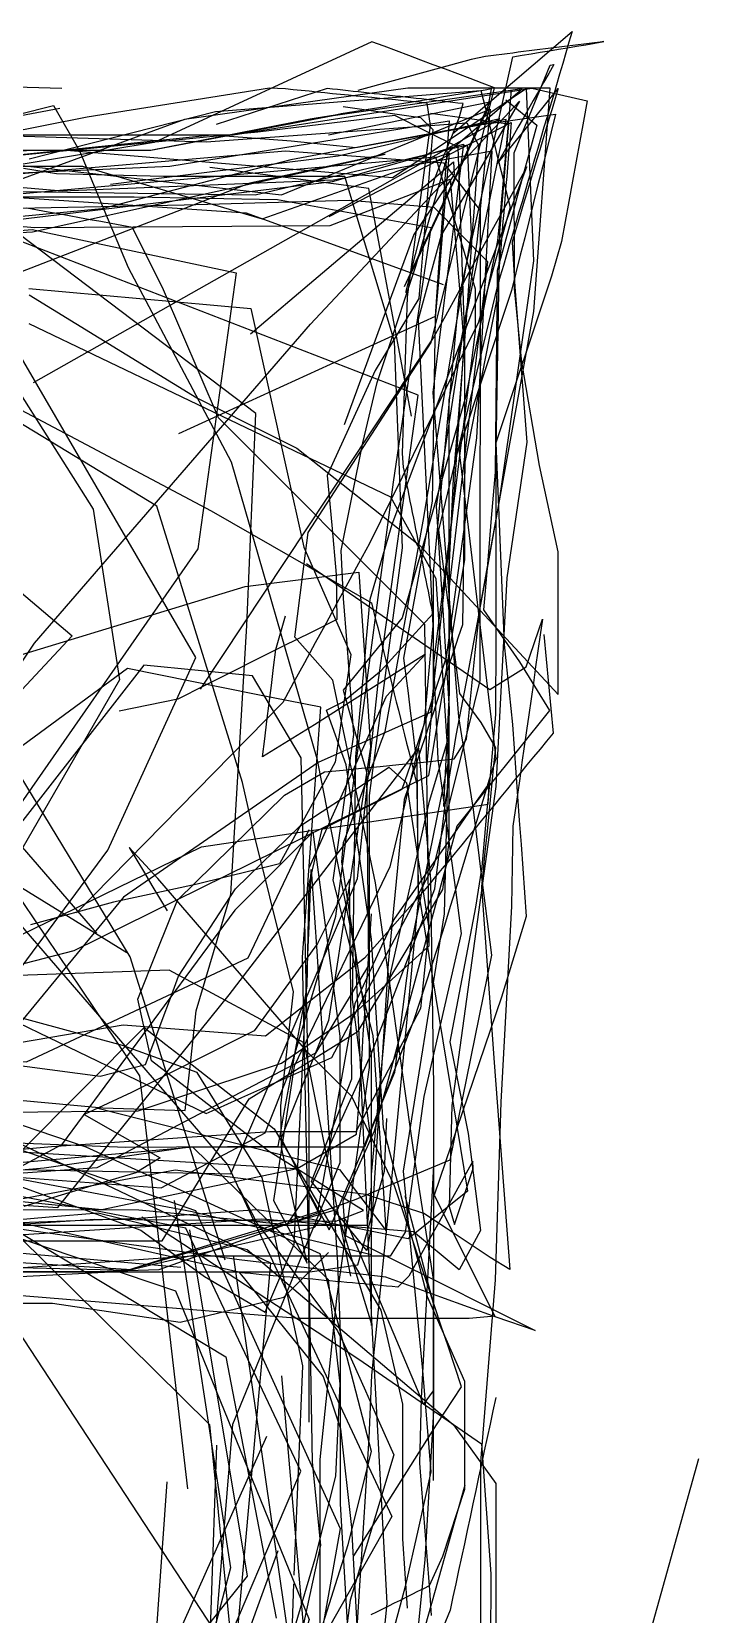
# Model space of a CAD drawing. Header units: metres. Extents: x 30 to 6769, y 117 to 5736.
# Drawn here: x 2485 to 2772, y 5039 to 5721 of the extents above; entities that cross this region are included whole.
import ezdxf

# ---------------------------------------------------------------- set-up
doc = ezdxf.new("R2010")
doc.units = ezdxf.units.M
for name, color, linetype in [('FLOOR_0', 1, 'Continuous'), ('FLOOR_1', 2, 'Continuous'), ('FLOOR_2', 3, 'Continuous')]:
    doc.layers.add(name, color=color, linetype=linetype)

msp = doc.modelspace()

# ---------------------------------------------------------------- linework, layer by layer
at = {"layer": 'FLOOR_0', "color": 4}
msp.add_lwpolyline([(2772.3, 5106.35), (2716.1, 4904.59), (2609.42, 4788.11)], dxfattribs=at)
at = {"layer": 'FLOOR_1', "color": 2}
for points in [[(2666.54, 5677.31), (2717.92, 5721.18), (2716.57, 5716.6), (2715.22, 5712.02), (2713.88, 5707.44), (2712.53, 5702.86), (2711.19, 5698.28), (2709.84, 5693.71), (2708.49, 5689.13), (2707.15, 5684.55), (2705.8, 5679.97), (2704.46, 5675.39), (2703.11, 5670.81), (2701.77, 5666.24), (2700.42, 5661.66), (2699.07, 5657.08), (2697.73, 5652.5), (2696.38, 5647.92), (2695.04, 5643.34), (2693.69, 5638.77), (2692.34, 5634.19), (2691, 5629.61), (2689.65, 5625.03), (2688.31, 5620.45), (2686.96, 5615.87), (2685.61, 5611.3), (2660.38, 5506.38), (2669.37, 5436), (2678.68, 5423.57), (2684.88, 5412.68), (2684.13, 5405.19), (2683.38, 5397.7), (2682.63, 5390.22), (2681.89, 5382.73), (2681.14, 5375.24), (2680.39, 5367.76), (2679.64, 5360.27), (2678.89, 5352.78), (2684.3, 5277.13), (2691.16, 5187.85), (2682.57, 5193.04), (2673.09, 5199.36), (2663.61, 5205.68), (2654.13, 5212), (2629.07, 5220.14), (2546.89, 5230.73), (2396.54, 5202.44)], [(2402.02, 5331.29), (2486.4, 5457.74), (2605.18, 5595.17), (2695.28, 5691.24), (2684.04, 5671.98), (2672.81, 5652.71), (2661.58, 5633.45), (2651.58, 5597.12), (2657.97, 5465.19), (2654.19, 5423.57), (2639.4, 5361.36), (2598.15, 5275.44), (2589.26, 5217.62), (2603.8, 5190.62), (2601.03, 5203.07), (2598.27, 5215.52), (2595.5, 5227.96), (2592.74, 5240.41), (2592.45, 5258.34), (2595.18, 5282.95), (2597.92, 5307.55), (2593.85, 5323.94), (2589.77, 5340.29), (2585.68, 5356.65), (2581.59, 5373.01), (2575.9, 5397.71), (2539.1, 5516.71), (2390.2, 5607.29)], [(2458.05, 5665.96), (2562.78, 5676.68), (2596.93, 5674.1), (2624.74, 5671.31), (2679.1, 5681.14), (2710.83, 5685.65), (2708.93, 5678.05), (2707.02, 5670.44), (2705.12, 5662.84), (2703.22, 5655.24), (2701.32, 5647.63), (2699.42, 5640.03), (2697.52, 5632.42), (2695.62, 5624.82), (2693.72, 5617.21), (2691.82, 5609.61), (2669.09, 5541.37), (2685.03, 5408.03), (2682.25, 5398.99), (2679.47, 5389.94), (2676.69, 5380.9), (2673.91, 5371.86), (2671.13, 5362.82), (2668.35, 5353.77), (2665.56, 5344.73), (2662.78, 5335.69), (2660, 5326.64), (2649.62, 5295.04), (2628.47, 5240.54), (2613.41, 5240.54), (2598.35, 5240.54), (2583.29, 5240.54), (2568.23, 5240.54), (2553.18, 5240.54), (2490.47, 5231.57), (2439.5, 5227.12)], [(2178.84, 5096.48), (2188.83, 5171.11), (2230.71, 5233.8), (2282.76, 5260.68), (2338.96, 5267.38), (2456.42, 5262.96), (2515.82, 5257.48), (2551.26, 5256.43), (2553.64, 5277.87), (2556.02, 5299.32), (2570.88, 5349.55), (2577.81, 5465.27), (2581.76, 5556.63), (2479.89, 5633.74), (2387.83, 5647.61), (2340.9, 5643.13), (2294.64, 5643.13), (2248.16, 5643.13), (2199.08, 5641.81), (2121.77, 5549.47), (2137.18, 5432.03), (2146.68, 5424.5), (2144.04, 5456.2), (2137.56, 5516.73)], [(2481.17, 5200.28), (2488.69, 5200.28), (2496.22, 5200.28), (2503.74, 5200.28), (2511.26, 5200.28), (2518.78, 5200.28), (2526.3, 5200.28), (2533.82, 5200.28), (2541.34, 5200.28), (2578.89, 5261.35), (2602.3, 5275.99), (2625.72, 5290.63), (2662.26, 5351.65), (2664.99, 5372), (2664.99, 5376.63), (2664.99, 5381.25), (2664.99, 5385.88), (2664.99, 5390.51), (2664.99, 5395.14), (2664.99, 5399.76), (2664.99, 5404.39), (2664.99, 5409.02), (2664.99, 5413.65), (2664.99, 5418.27), (2664.99, 5422.9), (2664.99, 5427.53), (2664.99, 5432.16), (2664.99, 5480.87), (2681.6, 5622.08), (2658.5, 5645.35), (2621.85, 5648.41), (2550.77, 5646.47), (2386.12, 5643.13)], [(2347.59, 5293.25), (2514.64, 5271.13), (2534.17, 5276.21), (2537.74, 5285.74), (2541.31, 5295.26), (2544.88, 5304.78), (2548.45, 5314.31), (2572.96, 5351.84), (2600.71, 5378.83), (2619.84, 5391.59), (2638.97, 5404.35), (2646.53, 5397.49), (2648.94, 5381.86), (2651.34, 5366.23), (2653.74, 5350.6), (2656.15, 5334.97), (2652.62, 5300.28), (2624.83, 5247.25), (2606.3, 5247.25), (2587.76, 5247.25), (2493.74, 5240.78), (2355.44, 5228.32)]]:
    msp.add_lwpolyline(points, dxfattribs=at)
at = {"layer": 'FLOOR_1', "color": 3}
for points in [[(2655.3, 5404.49), (2658.29, 5435.59), (2658.29, 5446.09), (2658.29, 5456.59), (2658.29, 5467.09), (2658.29, 5477.59), (2658.29, 5488.09), (2669.35, 5606.9), (2692.46, 5710.34), (2696.37, 5710.99), (2700.29, 5711.64), (2704.21, 5712.3), (2708.12, 5712.95), (2712.04, 5713.6), (2715.95, 5714.26), (2719.87, 5714.91), (2723.78, 5715.56), (2727.7, 5716.21), (2731.62, 5716.87), (2729.97, 5716.68), (2727.62, 5716.39), (2725.26, 5716.09), (2722.91, 5715.8), (2720.56, 5715.5), (2718.21, 5715.21), (2715.85, 5714.91), (2713.5, 5714.62), (2711.15, 5714.33), (2708.8, 5714.03), (2706.44, 5713.74), (2704.09, 5713.44), (2701.74, 5713.15), (2699.39, 5712.85), (2697.03, 5712.56), (2694.68, 5712.27), (2692.33, 5711.97), (2689.98, 5711.68), (2687.62, 5711.38), (2685.27, 5711.09), (2682.92, 5710.8), (2680.57, 5710.5), (2674.45, 5709.15), (2625.66, 5695.84)], [(2497.24, 5688.01), (2396.54, 5669.07), (2368.3, 5674.27), (2364.13, 5668.01), (2359.95, 5661.74), (2355.78, 5655.48), (2351.6, 5649.22), (2347.43, 5642.95), (2343.26, 5636.69), (2339.08, 5630.42), (2334.91, 5624.16), (2330.74, 5617.9), (2326.56, 5611.63), (2322.39, 5605.37), (2318.21, 5599.11), (2284.65, 5480.21)], [(2413.44, 5245), (2525.73, 5240.54), (2591.31, 5241.05), (2592.56, 5247.94), (2593.82, 5254.83), (2595.07, 5261.73), (2596.32, 5268.62), (2597.58, 5275.51), (2598.83, 5282.41), (2600.08, 5289.3), (2601.33, 5296.19), (2602.59, 5303.09), (2603.84, 5309.98), (2604.63, 5354.05), (2610.22, 5377.54), (2617.13, 5380.99), (2624.03, 5384.44), (2630.94, 5387.9), (2637.84, 5391.35), (2644.74, 5394.8), (2649.54, 5408.89), (2654.3, 5423.17), (2659.06, 5437.45), (2663.82, 5451.73), (2676.89, 5546.17), (2683.55, 5669.69), (2649.27, 5663.45), (2614.99, 5657.22), (2498.22, 5652.44), (2392.68, 5661.51)], [(2471.04, 5298.13), (2560.25, 5255.1), (2567.99, 5258.54), (2575.72, 5261.98), (2583.46, 5265.42), (2591.2, 5268.86), (2598.94, 5272.31), (2606.68, 5275.75), (2614.42, 5279.19), (2658.6, 5362.57), (2663.53, 5382.32), (2668.47, 5402.07), (2673.4, 5421.83), (2678.34, 5441.58), (2678.4, 5644.08), (2662.89, 5664.46), (2645.8, 5665.77), (2628.7, 5667.09), (2611.61, 5668.4), (2594.52, 5669.72), (2463.8, 5658.53)], [(2466.46, 5650.16), (2659.12, 5667.2), (2661.55, 5659.08), (2663.98, 5650.97), (2666.42, 5642.86), (2668.85, 5634.74), (2671.28, 5626.63), (2673.71, 5618.52), (2676.15, 5610.4), (2676.24, 5592.02), (2658.29, 5449.3), (2660.14, 5407.8), (2662.64, 5389.02), (2665.14, 5370.24), (2667.65, 5351.46), (2670.15, 5332.68), (2654.1, 5262.37), (2646.03, 5204.03), (2639.6, 5193.57), (2633.02, 5193.57), (2626.44, 5193.57), (2619.87, 5193.57), (2613.29, 5193.57), (2606.71, 5193.57), (2600.14, 5193.57), (2593.56, 5193.57), (2586.98, 5193.57), (2580.4, 5193.57), (2573.83, 5193.57), (2567.25, 5193.57), (2560.67, 5193.57), (2554.1, 5193.57), (2466.76, 5187.67)], [(2475.03, 5663.26), (2507.09, 5663.26), (2584.44, 5640.57), (2664.91, 5669.04), (2663.73, 5654.82), (2662.54, 5640.59), (2661.36, 5626.37), (2660.18, 5612.15), (2658.99, 5597.93), (2657.61, 5518.95), (2645.37, 5451.26), (2646.32, 5443.7), (2647.26, 5436.14), (2648.21, 5428.58), (2649.15, 5421.02), (2650.09, 5413.45), (2651.04, 5405.89), (2651.58, 5351.2), (2672.89, 5221.6), (2647.28, 5201.14), (2640.27, 5202.55), (2633.26, 5203.95), (2626.25, 5205.35), (2619.24, 5206.75), (2612.23, 5208.16), (2605.22, 5209.56), (2598.21, 5210.96), (2591.2, 5212.37), (2582.16, 5213.53), (2531.35, 5209.9), (2480.28, 5207.93)], [(2232.08, 4532.89), (2237.56, 4542.49), (2243.04, 4552.08), (2248.52, 4561.68), (2322.73, 4720.84), (2376.41, 4822.75), (2360.71, 4858.06), (2332.25, 4883.37), (2230.12, 4958.1), (2178.77, 5082.86), (2200.52, 5175.85), (2215.66, 5249.11), (2240.36, 5299.28), (2341.21, 5282.87), (2482.94, 5277.37), (2578.39, 5322.23), (2604.63, 5377.42)], [(2400.47, 5186.86), (2506.81, 5186.86), (2604.92, 5186.86), (2625.63, 5189.93), (2626.78, 5193.96), (2627.93, 5197.99), (2629.08, 5202.02), (2630.23, 5206.05), (2631.38, 5210.08), (2632.53, 5214.11), (2633.68, 5218.14), (2634.84, 5222.17), (2635.99, 5226.2), (2637.14, 5230.23), (2638.17, 5253)]]:
    msp.add_lwpolyline(points, dxfattribs=at)
at = {"layer": 'FLOOR_1', "color": 4}
for points in [[(2175.03, 5490.56), (2157.35, 5565.48), (2149.93, 5591.47), (2245.49, 5643.13), (2362.69, 5645.2), (2352.19, 5674.27), (2384.32, 5703.45), (2400.1, 5702.32), (2415.88, 5701.19), (2431.66, 5700.07), (2447.44, 5698.94), (2463.22, 5697.81), (2498.14, 5696.81)], [(2484.06, 5607.78), (2556.34, 5563.36), (2578.45, 5552.23), (2599.42, 5541.74), (2652.36, 5499.87), (2711.94, 5435.54), (2711.94, 5444.32), (2711.94, 5453.11), (2711.94, 5461.89), (2711.94, 5470.68), (2711.94, 5479.46), (2711.94, 5488.24), (2711.94, 5497.03), (2703.93, 5534.26), (2696.24, 5578.78), (2693.08, 5610.37), (2692.95, 5668.93), (2708.5, 5706.79), (2710.09, 5707), (2707.87, 5703.12), (2705.66, 5699.24), (2703.44, 5695.35), (2701.22, 5691.47), (2699, 5687.59), (2696.79, 5683.71), (2694.57, 5679.82), (2692.35, 5675.94), (2690.14, 5672.06), (2687.92, 5668.18), (2685.7, 5664.29), (2696.56, 5677.59), (2711.92, 5696.75), (2710.59, 5692.33), (2709.27, 5687.91), (2707.94, 5683.49), (2706.62, 5679.07), (2705.29, 5674.66), (2703.97, 5670.24), (2702.64, 5665.82), (2701.32, 5661.4), (2699.99, 5656.98), (2698.67, 5652.56), (2697.34, 5648.15), (2696.02, 5643.73), (2694.69, 5639.31), (2693.37, 5634.89), (2692.05, 5630.47), (2693.24, 5611.25), (2694.95, 5588.94), (2696.67, 5566.64), (2698.38, 5544.34), (2689.82, 5485.86), (2685.11, 5395.96), (2666.12, 5258.58), (2664.99, 5214.99), (2667.32, 5207.28), (2671.34, 5219.33), (2675.35, 5231.39), (2675.1, 5234.58), (2661.33, 5209.79), (2647.56, 5185), (2642.91, 5180.33), (2640.47, 5180.55), (2638.03, 5180.78), (2635.59, 5181), (2633.15, 5181.22), (2630.71, 5181.44), (2628.27, 5181.66), (2625.83, 5181.89), (2623.39, 5182.11), (2620.95, 5182.33), (2618.5, 5182.55), (2616.06, 5182.77), (2613.62, 5183), (2611.18, 5183.22), (2608.74, 5183.44), (2606.3, 5183.66), (2603.86, 5183.88), (2601.42, 5184.11), (2598.98, 5184.33), (2596.54, 5184.55), (2594.1, 5184.77), (2591.66, 5184.99), (2589.22, 5185.22), (2586.78, 5185.44), (2584.34, 5185.66), (2581.9, 5185.88), (2579.46, 5186.1), (2577.02, 5186.33), (2574.58, 5186.55), (2572.14, 5186.77), (2503.27, 5186.86), (2452.98, 5186.86)], [(2689.38, 5691.86), (2702.72, 5680.9), (2699.87, 5670.45), (2697.03, 5660.01), (2694.18, 5649.56), (2691.33, 5639.12), (2688.49, 5628.67), (2685.64, 5618.23), (2684.74, 5531.36), (2683.1, 5511.58), (2681.45, 5491.8), (2679.8, 5472.02), (2695.26, 5449.64), (2708.15, 5428.72), (2694.85, 5412.09), (2681.55, 5395.45), (2668.25, 5378.82), (2632.71, 5247.56), (2619.11, 5217.36), (2620.17, 5202.58), (2640.63, 5192.34), (2661.1, 5182.1), (2681.56, 5171.87), (2702.03, 5161.63), (2685.19, 5167.32), (2661.42, 5175.96), (2637.66, 5184.61), (2574.46, 5192.05), (2442.6, 5210.37)], [(2374.24, 5179.36), (2524.88, 5187.19), (2616.41, 5213.7), (2631.46, 5164.4), (2631.46, 5163.82), (2631.46, 5176.81), (2631.46, 5189.81), (2631.46, 5202.8), (2631.46, 5215.79), (2631.46, 5228.79), (2639.68, 5315.2), (2656.56, 5389.7), (2664.99, 5417.81), (2664.99, 5425.05), (2664.99, 5432.3), (2664.99, 5439.54), (2664.99, 5446.78), (2664.99, 5454.03), (2664.99, 5461.27), (2664.99, 5468.52), (2664.99, 5475.76), (2664.99, 5483), (2664.99, 5490.25), (2664.99, 5497.49), (2664.99, 5562.62), (2689.57, 5683.32), (2596.84, 5666.01), (2515.4, 5644.91), (2426.73, 5636.42)], [(2465.97, 5638.65), (2614.69, 5656.55), (2671.21, 5672.74), (2669.35, 5657.91), (2667.5, 5643.08), (2665.65, 5628.25), (2663.79, 5613.42), (2661.94, 5598.59), (2660.09, 5583.76), (2657.96, 5565.71), (2668.95, 5425.98), (2675.32, 5386.04), (2679.23, 5354.69), (2683.15, 5323.34), (2665.31, 5234.99), (2624.07, 5217.77), (2612.04, 5213.47), (2600.01, 5209.18), (2587.99, 5204.88), (2575.96, 5200.58), (2563.94, 5196.29), (2551.91, 5191.99), (2539.89, 5187.69), (2513.26, 5186.86), (2483.14, 5186.86)], [(2441.88, 5234.19), (2554.23, 5212.89), (2631.46, 5194.36), (2631.46, 5202.34), (2631.46, 5210.32), (2631.46, 5218.3), (2631.46, 5226.28), (2631.46, 5234.25), (2631.46, 5242.23), (2623.33, 5304.2), (2624.8, 5408.8), (2625.36, 5414.98), (2625.92, 5421.15), (2626.48, 5427.32), (2627.04, 5433.5), (2627.6, 5439.67), (2628.17, 5445.85), (2628.73, 5452.02), (2629.29, 5458.2), (2629.85, 5464.37), (2630.41, 5470.55), (2630.97, 5476.72), (2640.41, 5508.96), (2698.36, 5662.96), (2693.36, 5653.79), (2688.36, 5644.62), (2683.37, 5635.46), (2678.37, 5626.29), (2673.37, 5617.13), (2668.38, 5607.96), (2663.38, 5598.8), (2658.38, 5589.63), (2557.71, 5437.86)], [(2183.14, 5159.09), (2236.25, 5220.88), (2294.02, 5240.54), (2336.39, 5240.54), (2353.32, 5240.54), (2370.25, 5240.54), (2387.18, 5240.54), (2404.12, 5240.54), (2446.51, 5231.64), (2570.89, 5229.08), (2625.46, 5356.38), (2634.57, 5441.88), (2651.58, 5564.58), (2469.01, 5635.22)], [(2475.44, 5238.87), (2598.91, 5231.37), (2613.28, 5204.93), (2617.99, 5216.26), (2622.71, 5227.59), (2627.43, 5238.92), (2632.15, 5250.25), (2636.87, 5261.58), (2641.58, 5272.91), (2648.42, 5326.97), (2664.65, 5406.66), (2663.34, 5426.36), (2662.03, 5446.05), (2660.72, 5465.75), (2659.4, 5485.44), (2639.88, 5520.64), (2484.07, 5595.23)]]:
    msp.add_lwpolyline(points, dxfattribs=at)
at = {"layer": 'FLOOR_1', "color": 7}
for points in [[(2691.73, 5695.8), (2690.55, 5682.88), (2689.38, 5669.96), (2688.2, 5657.03), (2687.03, 5644.11), (2685.85, 5631.19), (2671.94, 5563.73), (2644.78, 5468.59), (2619.28, 5437.51), (2622.63, 5425.78), (2625.98, 5414.06), (2629.33, 5402.34), (2630.16, 5318.9), (2607.46, 5281.04), (2513.15, 5231.64), (2370.41, 5221.31)], [(2513.69, 5257.41), (2617.75, 5230.93), (2637.89, 5204.49), (2636.48, 5225.55), (2635.08, 5246.61), (2633.68, 5267.66), (2632.27, 5288.72), (2615.07, 5355.58), (2623.98, 5418.37), (2622.48, 5437.88), (2620.98, 5457.39), (2619.48, 5476.9), (2618.47, 5497.63), (2627.73, 5543.97), (2633.95, 5570.08), (2638.11, 5582.58), (2642.28, 5595.08), (2646.44, 5607.58), (2650.6, 5620.08), (2664.88, 5669.57), (2696.38, 5696.5), (2669.25, 5692.63), (2642.12, 5688.75), (2614.99, 5684.87), (2536.49, 5669.97), (2459.18, 5669.97)]]:
    msp.add_lwpolyline(points, dxfattribs=at)
at = {"layer": 'FLOOR_1', "color": 1}
for points in [[(2428.95, 5213.7), (2531.32, 5213.66), (2540.44, 5212.75), (2549.55, 5211.83), (2558.67, 5210.92), (2567.79, 5210.01), (2576.9, 5209.1), (2586.02, 5208.18), (2595.14, 5207.27), (2604.22, 5220.84), (2613.28, 5240.79), (2622.34, 5260.74), (2631.4, 5280.68), (2658.79, 5351.96), (2663.57, 5390.2), (2668.05, 5417.9), (2672.41, 5441.14), (2676.76, 5464.38), (2681.12, 5487.62), (2686.52, 5518.12), (2701.45, 5622.51), (2698.31, 5696.67), (2688.69, 5690.25), (2679.06, 5683.83), (2669.44, 5677.41), (2659.81, 5670.99), (2650.19, 5664.57), (2640.57, 5658.15), (2500.13, 5669.97), (2379.33, 5668.9)], [(2428.07, 5676.68), (2571.93, 5676.68), (2700.62, 5696.81), (2724.35, 5691.31), (2722.78, 5682.65), (2721.2, 5674), (2719.63, 5665.35), (2718.06, 5656.7), (2716.49, 5648.04), (2714.91, 5639.39), (2713.34, 5630.74), (2709.08, 5615.85), (2685.11, 5543.97), (2688.62, 5457.17), (2692.23, 5422.69), (2692.96, 5412.35), (2693.7, 5402.01), (2694.44, 5391.68), (2695.18, 5381.34), (2695.92, 5371), (2696.65, 5360.66), (2697.39, 5350.33), (2698.13, 5339.99), (2687.55, 5305.19), (2658.52, 5219.94), (2667.22, 5202.54), (2675.92, 5185.13), (2684.62, 5167.73), (2673.58, 5166.73), (2661.35, 5166.73), (2649.12, 5166.73), (2636.89, 5166.73), (2624.66, 5166.73), (2612.43, 5166.73), (2600.2, 5166.73), (2436.89, 5180.15)], [(2415.77, 5255.07), (2531.03, 5256.26), (2561.9, 5266.55), (2592.76, 5276.84), (2624.32, 5298.53), (2656.31, 5327.34), (2654.42, 5465.84), (2565.55, 5554.75), (2541.9, 5609.91), (2528.52, 5636.85), (2523.98, 5637.67), (2519.44, 5638.5), (2514.9, 5639.33), (2510.36, 5640.15), (2505.82, 5640.98), (2501.29, 5641.8), (2496.75, 5642.63), (2492.21, 5643.45), (2487.67, 5644.28), (2483.13, 5645.11)], [(2123.08, 5589.45), (2385.56, 5560.18), (2502.62, 5460.85), (2336.84, 5283.31), (2332.45, 5256.69), (2359.75, 5243.94), (2387.06, 5231.19), (2446.43, 5211.34), (2587.86, 4995.54), (2472.78, 4891.63), (2303.6, 4925.92), (2046.58, 4939.14), (1991.19, 4942.84), (1811.98, 4931.27)], [(2456.36, 5320.33), (2558.31, 5369.97), (2681.81, 5388.38), (2682.2, 5397.42), (2677.64, 5390.9), (2673.07, 5384.38), (2668.51, 5377.85), (2663.95, 5371.33), (2659.38, 5364.81), (2654.82, 5358.28), (2650.26, 5351.76), (2645.69, 5345.24), (2641.13, 5338.71), (2624.4, 5302.33), (2608.23, 5212.75), (2600.04, 5210.22), (2591.85, 5207.7), (2583.66, 5205.18), (2575.47, 5202.66), (2567.27, 5200.14), (2559.08, 5197.62), (2550.89, 5195.09), (2542.7, 5192.57), (2534.51, 5190.05), (2526.32, 5187.53), (2416.17, 5190.23)]]:
    msp.add_lwpolyline(points, dxfattribs=at)
at = {"layer": 'FLOOR_1', "color": 6}
for points in [[(2412.28, 5202.89), (2512.35, 5209.63), (2616.19, 5208.68), (2628.07, 5213.31), (2614.43, 5221.84), (2600.78, 5230.37), (2587.14, 5238.9), (2536.71, 5277.74), (2530.88, 5304.33), (2539.41, 5325.68), (2547.95, 5347.03), (2594, 5392.27), (2611.34, 5402.25), (2619.31, 5403.05), (2627.28, 5403.84), (2635.26, 5404.64), (2643.23, 5405.44), (2651.2, 5406.24), (2659.18, 5407.04), (2667.15, 5407.83), (2672.5, 5416.32), (2674.37, 5435.02), (2676.24, 5453.73), (2678.11, 5472.43), (2701.43, 5600.66), (2708.46, 5696.81), (2688.04, 5696.81), (2667.62, 5696.81), (2647.19, 5696.81), (2550.98, 5683.39), (2436.48, 5641.6)], [(2186.8, 5170.4), (2197.17, 5247.61), (2176.42, 5287.94), (2189.54, 5293.57), (2202.65, 5299.19), (2215.77, 5304.81), (2303.25, 5273.68), (2503.48, 5325.37), (2656.28, 5400.69), (2671.7, 5493.62), (2671.7, 5588.9), (2668.8, 5671.42), (2655.21, 5678.22), (2641.62, 5685.02), (2582.56, 5677.87), (2454.31, 5665.39), (2373.15, 5655.02), (2324.74, 5650.61), (2201.42, 5642.78), (2001.46, 5602.22), (1932.57, 5586.55), (1864.77, 5565.75)], [(2613.24, 5641.53), (2691.7, 5682), (2691.38, 5678.12), (2691.06, 5674.25), (2690.73, 5670.37), (2690.41, 5666.49), (2690.09, 5662.61), (2689.76, 5658.74), (2689.44, 5654.86), (2689.12, 5650.98), (2688.79, 5647.1), (2688.47, 5643.23), (2688.15, 5639.35), (2687.83, 5635.47), (2687.5, 5631.59), (2687.18, 5627.72), (2686.86, 5623.84), (2686.53, 5619.96), (2686.21, 5616.08), (2685.89, 5612.2), (2685.57, 5608.33), (2685.24, 5604.45), (2671.7, 5535.74), (2670.69, 5465.66), (2668.9, 5460.29), (2667.11, 5454.92), (2665.32, 5449.54), (2663.53, 5444.17), (2661.74, 5438.8), (2659.95, 5433.42), (2658.16, 5428.05), (2656.37, 5422.68), (2654.58, 5417.31), (2652.79, 5411.93), (2651, 5406.56), (2649.21, 5401.19), (2647.42, 5395.82), (2645.63, 5390.44), (2638.65, 5319.71), (2631.46, 5206.97), (2629.47, 5196.07), (2627.09, 5199.03), (2624.72, 5202), (2622.34, 5204.97), (2619.97, 5207.94), (2617.59, 5210.91), (2615.22, 5213.88), (2612.85, 5216.85), (2610.47, 5219.82), (2608.1, 5222.79), (2605.72, 5225.76), (2623.04, 5270.08), (2622.08, 5355.98), (2608.28, 5328.37), (2580.98, 5290.68), (2528.09, 5264.09), (2507.73, 5254.73), (2540.52, 5235.98), (2530.03, 5229.56), (2513.94, 5224.73), (2497.85, 5219.9), (2481.76, 5215.07)], [(2485.98, 5569.99), (2686.75, 5683.56), (2651.99, 5675.54), (2617.22, 5667.51), (2519.11, 5655.35)], [(2476.28, 5206.99), (2530.54, 5206.99), (2555.38, 5206.99), (2570.26, 5206.99), (2585.14, 5206.99), (2600.01, 5206.99), (2614.89, 5206.99), (2629.77, 5206.99), (2631.46, 5223.69), (2631.46, 5242.52), (2631.46, 5261.36), (2631.46, 5280.19), (2618.8, 5363.49), (2619.48, 5371.86), (2620.97, 5375.84), (2622.47, 5379.82), (2623.96, 5383.8), (2625.45, 5387.78), (2626.94, 5391.76), (2628.43, 5395.74), (2629.92, 5399.72), (2631.41, 5403.69), (2632.91, 5407.67), (2634.4, 5411.65), (2635.89, 5415.63), (2637.38, 5419.61), (2653.72, 5510.22), (2674.66, 5633.76), (2672.8, 5672.21), (2642.32, 5665.03), (2611.83, 5657.85), (2581.35, 5650.68), (2439.71, 5652.74)]]:
    msp.add_lwpolyline(points, dxfattribs=at)
at = {"layer": 'FLOOR_1', "color": 5}
for points in [[(2656.88, 5686.06), (2690.53, 5681.4), (2686.64, 5634.7), (2685.11, 5540.95), (2685.11, 5459.96), (2684.98, 5426.96), (2684.23, 5418.75), (2683.49, 5410.55), (2682.74, 5402.34), (2682, 5394.14), (2681.25, 5385.94), (2680.51, 5377.73), (2679.76, 5369.53), (2679.01, 5361.32), (2676.27, 5343.95), (2665.29, 5286.01), (2673.2, 5246.45), (2678.4, 5204.7), (2669.27, 5187.77), (2649.66, 5204.12), (2584.15, 5209.55), (2442.41, 5200.28)], [(2648.75, 5555.48), (2630.33, 5653.57), (2561.89, 5662.7)], [(2579.43, 5590.93), (2666.89, 5665.16), (2667.08, 5659.68), (2649.82, 5633.78), (2619.74, 5551.76)], [(2435.17, 5652.79), (2577.53, 5643.13), (2662.33, 5612.25)], [(2440.02, 5230.58), (2540.89, 5223.02), (2585.68, 5246.82), (2596.18, 5273.07), (2616.09, 5340.06), (2640.93, 5527.12), (2657.2, 5636.62), (2646.17, 5638.63), (2635.15, 5640.63), (2624.13, 5642.64), (2613.1, 5644.64), (2602.08, 5646.65), (2591.05, 5648.65), (2529.33, 5649.84), (2400.94, 5649.84)], [(2442.21, 5441.02), (2577.09, 5482.11), (2626.13, 5488.27), (2628.64, 5450.6), (2631.15, 5412.93), (2612.96, 5295.1), (2592.62, 5244.46), (2596.03, 5237.63), (2599.44, 5230.81), (2602.85, 5223.98), (2606.26, 5217.16), (2609.67, 5210.33), (2606.88, 5205.96), (2598.15, 5203.95), (2589.42, 5201.93), (2580.69, 5199.92), (2571.96, 5197.9), (2563.23, 5195.88), (2554.5, 5193.87), (2545.77, 5191.85), (2537.04, 5189.84), (2528.31, 5187.82), (2443.7, 5193.06)], [(2705.81, 5461.53), (2709.72, 5419), (2706.91, 5415.56), (2704.1, 5412.13), (2701.29, 5408.69), (2698.48, 5405.26), (2695.67, 5401.82), (2692.86, 5398.38), (2690.05, 5394.95), (2687.24, 5391.51), (2684.43, 5388.08), (2681.62, 5384.64), (2678.81, 5381.2), (2676, 5377.77), (2673.19, 5374.33), (2670.38, 5370.89), (2667.57, 5367.46), (2664.76, 5364.02), (2661.95, 5360.59), (2659.14, 5357.15), (2656.33, 5353.71), (2653.52, 5350.28), (2628.53, 5321.95), (2585.85, 5288.44), (2565.41, 5290.01), (2544.98, 5291.59), (2524.54, 5293.16), (2454.44, 5281.22)], [(2315.07, 4979.25), (2187.68, 5072.04), (2182.12, 5158.43), (2215.43, 5237.5), (2304.79, 5253.36), (2334.33, 5244.27), (2363.86, 5235.18), (2403.45, 5224.88), (2515.4, 5213.7), (2599.54, 5231.37), (2625.13, 5246.22), (2625.71, 5254.84), (2626.28, 5263.47), (2626.86, 5272.1), (2627.43, 5280.72), (2628, 5289.35), (2628.58, 5297.97), (2629.15, 5306.6), (2629.73, 5315.23), (2630.3, 5323.85), (2630.88, 5332.48), (2631.45, 5341.11)]]:
    msp.add_lwpolyline(points, dxfattribs=at)
at = {"layer": 'FLOOR_2', "color": 5}
for points in [[(2658.29, 5097.02), (2658.29, 5104.81), (2658.29, 5110.07), (2658.29, 5115.33), (2658.29, 5120.6), (2658.29, 5125.86), (2658.29, 5131.12), (2658.29, 5136.39), (2658.29, 5141.65), (2658.29, 5146.91), (2658.29, 5152.17), (2658.29, 5157.44), (2658.29, 5162.7), (2658.29, 5167.96), (2658.29, 5173.23), (2658.29, 5178.49), (2658.29, 5183.75), (2650.37, 5234.36), (2633.27, 5354.42), (2614.84, 5441.72), (2598.55, 5460.28), (2599.68, 5469.32), (2600.81, 5478.36), (2601.94, 5487.39), (2603.07, 5496.43), (2604.2, 5505.47), (2657.18, 5587.24), (2684.52, 5697.03), (2679.24, 5699.02), (2673.95, 5701), (2668.67, 5702.98), (2663.39, 5704.96), (2658.11, 5706.94), (2652.83, 5708.92), (2647.55, 5710.9), (2642.27, 5712.88), (2636.99, 5714.87), (2631.71, 5716.85), (2537.97, 5673.37), (2442.27, 5657.61)], [(2647.68, 5615.21), (2681.57, 5687.94), (2683.14, 5696.48), (2680.45, 5696.03), (2677.75, 5695.58), (2675.06, 5695.14), (2672.37, 5694.69), (2669.68, 5694.24), (2666.99, 5693.79), (2664.29, 5693.34), (2661.6, 5692.89), (2658.91, 5692.44), (2656.22, 5691.99), (2653.52, 5691.54), (2650.83, 5691.09), (2648.14, 5690.65), (2645.45, 5690.2), (2642.75, 5689.75), (2640.06, 5689.3), (2637.37, 5688.85), (2634.68, 5688.4), (2631.99, 5687.95), (2629.29, 5687.5), (2626.6, 5687.05), (2623.91, 5686.61), (2621.22, 5686.16), (2618.52, 5685.71), (2615.83, 5685.26), (2613.14, 5684.81), (2610.45, 5684.36), (2607.75, 5683.91), (2605.06, 5683.46), (2536.27, 5669.97), (2527.77, 5669.97), (2519.26, 5669.97), (2510.76, 5669.97), (2502.25, 5669.97), (2493.75, 5669.97), (2485.24, 5669.97), (2476.74, 5669.97)], [(1466.01, 5616.29), (1526.66, 5618.73), (1556.17, 5622.01), (1631.12, 5616.4), (1826.28, 5627.61), (1988.98, 5589.45), (2133.24, 5594.93), (2263.97, 5609.14), (2365.1, 5676.11), (2377.26, 5672.46), (2389.42, 5668.81), (2401.58, 5665.16), (2413.73, 5661.51), (2425.89, 5657.86), (2544.63, 5663.26), (2664.95, 5682.76), (2663.44, 5661.69), (2661.94, 5640.62), (2660.43, 5619.55), (2658.93, 5598.48), (2548.34, 5547.87)], [(2462.19, 5293.35), (2517.97, 5368.55), (2555.9, 5451.58), (2473.57, 5592.95)], [(2604.74, 5360.98), (2637.97, 5434.93), (2654.8, 5453.04), (2630.86, 5437.8), (2606.92, 5422.56), (2584.58, 5408.78), (2585.54, 5416.48), (2586.5, 5424.17), (2587.46, 5431.87), (2588.42, 5439.56), (2589.38, 5447.26), (2590.34, 5454.95), (2594.47, 5469.56)], [(2585.92, 4958.81), (2609.69, 5069.19), (2606.12, 5104.88), (2604.63, 5187.41), (2601.81, 5322.48), (2609.67, 5430.09), (2581.9, 5435.65), (2554.13, 5441.21), (2526.36, 5446.76), (2428.55, 5374.88)], [(2623.98, 5064.55), (2659.46, 5120.94), (2670.3, 5137.37), (2667.4, 5146.09), (2664.5, 5154.8), (2661.59, 5163.52), (2658.69, 5172.24), (2655.78, 5180.95), (2652.88, 5189.67), (2641.48, 5223.88), (2623.02, 5262.4), (2604.36, 5281.07), (2539.52, 5356.29), (2527.14, 5369.76), (2530.41, 5364.31), (2533.69, 5358.85), (2536.96, 5353.39), (2540.23, 5347.93), (2543.5, 5342.48)], [(2620.12, 5209.65), (2653.89, 5129.67), (2658.29, 5135.57), (2658.29, 5154.38), (2658.29, 5173.19), (2646, 5219.64)], [(2571.91, 5193.91), (2597.8, 5014.81), (2540.37, 4934.92), (2432.55, 4882.71), (2302.37, 4872.85), (2213.07, 4889.6), (2170.13, 4903.11), (2133.59, 4916.16), (2068.54, 4935.14), (1949.92, 4962.02)], [(2564.74, 5112.19), (2559.9, 4970.39), (2519.29, 4920.73), (2347.16, 4907.27)]]:
    msp.add_lwpolyline(points, dxfattribs=at)
at = {"layer": 'FLOOR_2', "color": 1}
for points in [[(2562.45, 5010.57), (2601.13, 5101), (2551.52, 5205.65), (2389.73, 5236.69), (2318.69, 5264.94), (2255.57, 5373.27), (2277.69, 5459.46), (2360.45, 5612.89), (2334.18, 5694.58), (2290.3, 5688.31), (2219.41, 5666.54), (2066.02, 5607.56), (1912.79, 5602.43)], [(2383.15, 5629.22), (2485.46, 5634.94), (2637.41, 5668.37), (2579.15, 5655.88), (2477.76, 5616.54)], [(1630.19, 5530.36), (1735.68, 5522.56), (1790.8, 5519.14), (1838.01, 5538.82), (1970.35, 5589.45), (2143.93, 5589.45), (2277.71, 5584.06), (2339.79, 5606.25), (2364.68, 5614.55), (2389.56, 5622.85), (2421.22, 5630.64), (2485.3, 5635.98), (2573.26, 5617.34), (2556.68, 5498.34), (2467.74, 5370.6)], [(2483.88, 5610.48), (2579.53, 5601.85), (2587.14, 5567.58), (2594.75, 5533.3), (2602.36, 5499.03), (2622.6, 5452.86), (2615.84, 5406.47), (2591.94, 5362.65), (2556.36, 5353.85), (2520.42, 5346.14), (2484.64, 5336.43)], [(2468.66, 5564.46), (2562.39, 5514.72), (2631.53, 5475.09), (2632.42, 5471.53), (2633.31, 5467.97), (2634.2, 5464.42), (2635.09, 5460.86), (2635.98, 5457.3), (2636.87, 5453.75), (2637.76, 5450.19), (2638.64, 5446.63), (2639.53, 5443.08), (2640.42, 5439.52), (2641.31, 5435.96), (2642.2, 5432.41), (2643.09, 5428.85), (2643.98, 5425.29), (2644.87, 5421.74), (2645.75, 5418.18), (2646.64, 5414.62), (2647.53, 5411.06), (2648.42, 5407.51), (2649.31, 5403.95), (2650.2, 5400.39), (2651.09, 5396.84), (2651.58, 5347.04), (2640.87, 5233.96), (2631.46, 5142.39), (2630.33, 5115.17), (2629.06, 5094.74), (2627.78, 5074.32), (2626.51, 5053.89), (2625.23, 5033.46)], [(2574.49, 4952.46), (2607.3, 5063.33), (2616.17, 5098.83), (2618.05, 5138.66), (2613.02, 5183.51), (2554.62, 5240.54), (2438.46, 5230.1)], [(2574.5, 5222.8), (2582.47, 5207.49), (2587.39, 5200.92), (2592.32, 5194.35), (2597.24, 5187.78), (2602.16, 5181.21), (2607.09, 5174.65), (2612.01, 5168.08), (2616.93, 5161.51), (2622.78, 5149.36), (2628.9, 5135.58), (2635.02, 5121.8), (2641.15, 5108.03), (2622.28, 5045.38), (2605.13, 4913.53)], [(2592.82, 5142.11), (2604.63, 5004.92)]]:
    msp.add_lwpolyline(points, dxfattribs=at)
at = {"layer": 'FLOOR_2', "color": 3}
for points in [[(2631.36, 5039.2), (2633.88, 5040.46), (2636.4, 5041.72), (2638.92, 5042.98), (2641.43, 5044.24), (2643.95, 5045.5), (2646.47, 5046.76), (2648.99, 5048.02), (2651.5, 5049.27), (2654.02, 5050.53), (2656.54, 5051.79), (2662.2, 5064.43), (2671.7, 5093.26), (2671.7, 5094.55), (2671.7, 5095.84), (2671.7, 5097.13), (2671.7, 5098.41), (2671.7, 5099.7), (2671.7, 5100.99), (2671.7, 5102.28), (2671.7, 5103.57), (2671.7, 5104.86), (2671.7, 5106.15), (2671.7, 5107.44), (2671.7, 5108.73), (2671.7, 5110.02), (2671.7, 5111.3), (2671.7, 5112.59), (2671.7, 5113.88), (2671.7, 5115.17), (2671.7, 5116.46), (2671.7, 5117.75), (2671.7, 5119.04), (2671.7, 5120.33), (2671.7, 5121.62), (2671.7, 5122.91), (2671.7, 5124.19), (2671.7, 5125.48), (2671.7, 5126.77), (2671.7, 5128.06), (2671.7, 5129.35), (2671.7, 5130.64), (2671.7, 5131.93), (2671.7, 5133.22), (2671.7, 5134.51), (2671.7, 5135.79), (2671.7, 5137.08), (2671.7, 5138.37), (2671.7, 5139.66), (2655.59, 5176.15), (2636.76, 5248.96), (2631.46, 5330.18), (2620.58, 5405.31), (2612.2, 5428.85), (2618.97, 5432.24), (2635.63, 5446.01), (2657.95, 5470.36), (2657.46, 5472.79), (2656.98, 5475.22), (2656.49, 5477.65), (2656.01, 5480.08), (2655.52, 5482.5), (2655.04, 5484.93), (2654.55, 5487.36), (2654.07, 5489.79), (2653.58, 5492.22), (2653.09, 5494.64), (2652.61, 5497.07), (2652.12, 5499.5), (2651.64, 5501.93), (2651.15, 5504.36), (2650.67, 5506.78), (2650.18, 5509.21), (2649.7, 5511.64), (2649.21, 5514.07), (2648.73, 5516.5), (2648.24, 5518.93), (2647.75, 5521.35), (2647.27, 5523.78), (2646.78, 5526.21), (2646.3, 5528.64), (2645.81, 5531.07), (2645.33, 5533.49), (2644.87, 5539.45), (2647.05, 5606.89), (2656.95, 5680.75), (2655.44, 5690.39), (2652.05, 5690.73), (2648.66, 5691.06), (2645.27, 5691.4), (2641.89, 5691.74), (2638.5, 5692.08), (2635.11, 5692.42), (2631.72, 5692.76), (2628.33, 5693.1), (2624.95, 5693.44), (2621.56, 5693.78), (2618.17, 5694.11), (2614.78, 5694.45), (2611.39, 5694.79), (2608.01, 5695.13), (2604.62, 5695.47), (2601.23, 5695.81), (2597.84, 5696.15), (2594.46, 5696.49), (2587.52, 5696.81), (2509.12, 5684.38), (2436.54, 5669.97)], [(2609.43, 5027.89), (2609.43, 5066.98), (2609.43, 5106.07), (2616.53, 5175.38), (2630.73, 5274.89), (2630.73, 5313.98), (2630.73, 5353.08), (2630.73, 5392.17), (2644.93, 5498.79), (2641.38, 5587.64), (2620.08, 5658.72), (2541.97, 5658.72), (2495.82, 5659.91), (2481.62, 5662.28)], [(2413.21, 5643.13), (2486.57, 5636.79), (2613.75, 5637.63), (2665.46, 5657.6), (2667.43, 5634), (2669.39, 5610.41), (2671.36, 5586.81), (2666.5, 5515.18), (2656.94, 5427.82), (2632.72, 5417.05), (2608.5, 5406.28), (2524.69, 5348.29), (2453.28, 5261.67)], [(2513.18, 5332.8), (2406.18, 5456.59), (2336.73, 5485.14), (2238.47, 5534.8), (2084.66, 5601.31), (1949.83, 5612.73), (1882.38, 5612.48), (1788.59, 5602.87), (1617.46, 5601.64), (1533.62, 5589.09), (1520.51, 5588.08), (1507.39, 5587.07), (1494.28, 5586.07), (1481.17, 5585.06), (1468.05, 5584.05), (1454.94, 5583.04), (1418.17, 5582.74), (1371.69, 5582.74), (1246.41, 5586.72)], [(2568.44, 5191.93), (2527.6, 5322.6), (2464.08, 5426.93), (2384.13, 5526.88)], [(2571.1, 5001.01), (2588.16, 5190.68), (2441.02, 5260.49), (2385.32, 5304.72), (2379.32, 5343.72), (2429.42, 5434.35)], [(2622.6, 5185.03), (2602.58, 5285.52), (2544.3, 5316.92), (2459.06, 5313.82)], [(2546.48, 5217.61), (2570.74, 5059.36), (2559.88, 5018.05), (2549.01, 4976.74), (2435.48, 4950.93), (2295.94, 4942.23), (2206.83, 4945.31), (2103.31, 4941.53)], [(2426.22, 5220.41), (2574.34, 5186.96), (2610.7, 5141.81), (2618.23, 5119.21), (2622.85, 5076.81), (2630.72, 4934.53)], [(1684.69, 4927.15), (1873.68, 4878.21), (1935.36, 4872.6), (1997.37, 4865.95), (2080.65, 4840.48), (2169.7, 4829.48), (2318.1, 4830.9), (2494.09, 4909.45), (2586.44, 5116.02)], [(2597.93, 5052.42), (2593.04, 4908.62), (2577.88, 4852.9), (2562.46, 4815.87), (2555.99, 4785.67), (2553.52, 4758.54), (2551.05, 4731.4), (2528.8, 4642.37), (2476.36, 4614.17), (2374.78, 4616.39), (2320.81, 4612.23), (2269.86, 4609.82), (2223.08, 4609.82), (2189.43, 4608.32), (2161.46, 4606.16), (2133.49, 4604.01), (2041.98, 4609.25), (1932.15, 4596.4)]]:
    msp.add_lwpolyline(points, dxfattribs=at)
at = {"layer": 'FLOOR_2', "color": 2}
for points in [[(2484.13, 5666.37), (2564.34, 5686.73), (2678.65, 5695.81), (2679.62, 5691.94), (2680.59, 5688.07), (2681.56, 5684.2), (2682.52, 5680.33), (2683.49, 5676.46), (2684.46, 5672.59), (2685.42, 5668.73), (2686.39, 5664.86), (2687.36, 5660.99), (2688.32, 5657.12), (2689.29, 5653.25), (2690.26, 5649.38), (2691.22, 5645.51), (2677.67, 5595.96), (2630.59, 5500.64), (2625.93, 5492.08), (2621.26, 5483.53), (2616.6, 5474.97), (2611.93, 5466.41), (2607.27, 5457.85), (2602.6, 5449.3), (2597.94, 5440.74), (2593.27, 5432.18), (2504.45, 5341.61)], [(2619.38, 5688.95), (2652.62, 5684.2), (2657.93, 5679.08), (2657.49, 5673.87), (2657.06, 5668.67), (2656.63, 5663.47), (2656.19, 5658.27), (2655.76, 5653.07), (2655.33, 5647.87), (2654.89, 5642.67), (2654.46, 5637.47), (2654.03, 5632.27), (2653.59, 5627.06), (2653.16, 5621.86), (2652.73, 5616.66), (2652.29, 5611.46), (2651.86, 5606.26), (2633.11, 5575.16), (2612.48, 5529.94), (2614.42, 5508.63), (2616.35, 5487.32), (2616.62, 5467.96), (2605.19, 5462.25), (2593.76, 5456.53), (2582.34, 5450.81), (2570.91, 5445.1), (2559.49, 5439.38), (2548.06, 5433.67), (2522.87, 5428.42)], [(2613.03, 5676.68), (2682.42, 5690.97), (2673.23, 5671.05), (2664.04, 5651.13), (2654.85, 5631.21), (2645.66, 5611.29)], [(2561.26, 4993.6), (2571.84, 5121.25), (2618.05, 5234.04), (2618.05, 5288.35), (2606.36, 5376.47), (2572.62, 5342.71), (2498.05, 5241.62), (2426.11, 5203.05), (2404.8, 5217.27), (2383.48, 5231.49), (2363.2, 5324.12), (2351.31, 5484.86), (2349.79, 5543.88), (2349.79, 5642.15), (2344.37, 5638.62), (2338.89, 5634.05), (2333.4, 5629.47), (2327.92, 5624.9), (2322.43, 5620.33), (2316.95, 5615.75), (2311.46, 5611.18), (2173.09, 5589.45)], [(2593.41, 4980.92), (2621.4, 5069.45), (2631.46, 5109.55), (2609.4, 5194.63), (2508.57, 5240.54), (2426.58, 5268.49), (2366.29, 5286.58), (2359.63, 5333.9), (2356.49, 5406.58), (2343.08, 5560.51), (2346.53, 5623.55), (2336.96, 5638), (2309.38, 5626.96), (2279.68, 5614.91), (2170.97, 5586.97)], [(1259.04, 5592.46), (1369.56, 5602.87), (1479.32, 5606.31), (1644.81, 5606.85), (1895.9, 5589.45), (2140.75, 5596.16), (2322.17, 5517.51), (2430.52, 5371.67), (2432.89, 5343.21), (2435.26, 5314.74), (2429.57, 5257.18), (2555.75, 5213.26), (2618.05, 5076.29), (2599.54, 4971.91), (2554.11, 4921.92), (2484.59, 4833.74), (2415.45, 4774.45), (2348.47, 4802.65), (2205.4, 4894)], [(2458.48, 5231.62), (2532.11, 5204.87), (2559.59, 5184.87), (2585.68, 5169.47), (2598.23, 5198.76), (2604.63, 5335.87), (2605.6, 5360.18), (2606.84, 5341.55), (2608.09, 5322.93), (2609.33, 5304.3), (2610.57, 5285.68), (2612.86, 5251.29), (2616.88, 5190.95), (2618.05, 5160.4), (2618.05, 5142.03), (2618.05, 5123.66), (2618.05, 5105.29), (2618.05, 5086.92), (2624.18, 4981.97)], [(2480.65, 5238.91), (2533.58, 5292.1), (2542.92, 5284.84), (2552.25, 5277.58), (2561.59, 5270.31), (2570.92, 5263.05), (2580.25, 5255.79), (2589.59, 5248.52), (2635.57, 5170.4), (2644.87, 5129.9), (2644.87, 5123.45), (2644.87, 5116.99), (2644.87, 5110.54), (2644.87, 5104.09), (2644.87, 5097.64), (2644.87, 5091.18), (2644.87, 5084.73), (2644.87, 5078.28), (2644.87, 5071.83), (2646.88, 5041.95)], [(2450.64, 5207.02), (2471.69, 5208.77), (2492.74, 5210.53), (2513.79, 5212.28), (2578.01, 5196.55), (2666.86, 5120.95), (2685.11, 5095.67), (2685.11, 5078.49), (2685.11, 5061.31), (2685.11, 5044.13), (2685.11, 5026.95)], [(1519.98, 4931.89), (1671.81, 4931.89), (1764.61, 4944.69), (1884.23, 4944.52), (2002.88, 4917.86), (2137.7, 4891.63), (2306.04, 4877.15), (2410.05, 4885.48), (2466.03, 4916.03), (2578.17, 5055.76), (2553.28, 5204.99)], [(2671.7, 5095.01), (2622.92, 4921.64)]]:
    msp.add_lwpolyline(points, dxfattribs=at)
at = {"layer": 'FLOOR_2', "color": 4}
for points in [[(2646.36, 5608.81), (2658.83, 5657.92), (2662.31, 5666.62), (2665.79, 5675.32), (2669.27, 5684.02), (2671.02, 5690.18), (2668.76, 5690.43), (2666.51, 5690.68), (2664.26, 5690.93), (2662, 5691.18), (2659.75, 5691.43), (2657.49, 5691.68), (2655.24, 5691.93), (2652.99, 5692.18), (2650.73, 5692.43), (2648.48, 5692.68), (2646.22, 5692.93), (2643.97, 5693.18), (2641.72, 5693.43), (2639.46, 5693.68), (2637.21, 5693.94), (2634.95, 5694.19), (2632.7, 5694.44), (2630.45, 5694.69), (2628.19, 5694.94), (2625.94, 5695.19), (2623.68, 5695.44), (2621.43, 5695.69), (2619.18, 5695.94), (2616.92, 5696.19), (2614.67, 5696.44), (2612.41, 5696.69), (2564.64, 5681.24)], [(2466.9, 5665.07), (2592.79, 5650.83), (2682.57, 5687.79), (2676.92, 5630.48), (2659.4, 5516.78), (2664.99, 5429.37), (2662.75, 5341.17), (2645.2, 5230.26), (2653.53, 5144.43), (2657.02, 5100.66), (2651.55, 5076.02), (2646.08, 5051.39), (2625.65, 4975.43)], [(2458.54, 5599.3), (2511.57, 5515.47), (2522.93, 5441.91), (2452.72, 5320.48)], [(1998.91, 5589.26), (2194.13, 5572.15), (2245.32, 5530.09), (2257.41, 5458.28), (2238.67, 5414.17), (2244.91, 5412.39), (2251.15, 5410.6), (2257.39, 5408.82), (2263.63, 5407.04), (2269.87, 5405.25), (2276.11, 5403.47), (2282.35, 5401.69), (2419.11, 5390.39), (2526.13, 5324.52)], [(2552.37, 5093.41), (2531.8, 5271.27), (2476.43, 5353.49), (2314.02, 5493.28)], [(2603.59, 5491.98), (2682.51, 5437.73), (2698.19, 5447.53), (2705.15, 5468.12), (2704.17, 5461.25), (2703.19, 5454.38), (2702.21, 5447.51), (2701.23, 5440.65), (2700.25, 5433.78), (2699.27, 5426.91), (2698.29, 5420.04), (2697.31, 5413.18), (2696.33, 5406.31), (2695.34, 5399.44), (2694.36, 5392.57), (2693.38, 5385.7), (2692.4, 5378.84), (2691.82, 5344.36), (2687.27, 5259.97), (2684.82, 5183.37), (2678.4, 5104.96), (2678.4, 5098.65), (2678.4, 5092.33), (2678.4, 5086.02), (2678.4, 5079.71), (2678.4, 5073.4), (2678.4, 5067.08), (2678.4, 5060.77), (2678.4, 5054.46), (2678.4, 5048.14), (2678.4, 5041.83), (2678.4, 5035.52)], [(2598.28, 5056.23), (2601.98, 5146.34), (2584.38, 5227.53), (2556.44, 5272.72), (2524.25, 5284.43), (2461.24, 5301.44)], [(2453.06, 5220.09), (2568.81, 5150.3), (2590.45, 5037.63)], [(2532.55, 5210.65), (2626.11, 5149.26), (2678.9, 5112.86), (2682.91, 5056.73), (2682.57, 4995.36), (2676.62, 4923.93), (2669.86, 4842.68), (2664.25, 4780.58), (2661.5, 4766.82), (2658.75, 4753.07), (2656, 4739.32), (2653.25, 4725.56), (2645.41, 4680.17), (2619.49, 4599.28), (2586.77, 4585.44), (2555.43, 4613.32), (2487.81, 4675.98), (2383.93, 4630.3), (2317.18, 4597.35), (2243.3, 4581.25), (2147.08, 4625.74)], [(2480.2, 5173.44), (2494.06, 5173.44), (2549.07, 5165.25), (2593.69, 5175.91), (2613.03, 5195.27)], [(2543.41, 5096.39), (2534.59, 4972.55), (2505.28, 4961.27), (2475.98, 4950), (2381.18, 4915.29), (2231.91, 4905.05), (2058, 4891.63)], [(2591.22, 5066.69), (2551.88, 4958.35), (2480.81, 4879.41), (2409.17, 4862.94), (2308.23, 4801.76), (2209.85, 4820.73), (2155.91, 4860.73), (2048.77, 4907.98), (1862.98, 4952.66), (1659.13, 4949.75), (1520.58, 4972.15), (1402.35, 4972.15), (1260.63, 4948.88)]]:
    msp.add_lwpolyline(points, dxfattribs=at)
at = {"layer": 'FLOOR_2', "color": 6}
for points in [[(1893.25, 5540.21), (2012.87, 5595.77), (2119.28, 5596.09), (2166.93, 5609.1), (2323.8, 5663.68), (2417.57, 5670.15), (2432.96, 5674), (2448.35, 5677.85), (2463.75, 5681.7), (2479.14, 5685.55), (2494.53, 5689.4), (2505.86, 5669.61), (2516.3, 5644.56), (2526.73, 5619.51), (2571.06, 5535.84), (2608.02, 5408.03), (2624.47, 5324.53), (2631.46, 5166.08), (2638.17, 5044.11), (2624.33, 4905.91)], [(2463.27, 5676.68), (2560.31, 5673.65), (2672.61, 5681.94), (2677.61, 5672.24), (2676.71, 5659.7), (2675.82, 5647.16), (2674.92, 5634.62), (2674.03, 5622.07), (2673.13, 5609.53), (2672.24, 5596.99), (2666.63, 5528.59), (2664.99, 5492.61), (2664.99, 5473.88), (2664.99, 5455.14), (2664.99, 5436.41), (2662.54, 5387.41)], [(1856.59, 5628.94), (2046.49, 5596.16), (2132.79, 5600.42), (2203.28, 5547.12), (2241.86, 5381.64), (2276.34, 5240.47), (2284.51, 5238.65), (2292.68, 5236.84), (2300.85, 5235.02), (2309.02, 5233.2), (2317.19, 5231.39), (2325.36, 5229.57), (2333.53, 5227.75), (2418.6, 5219.85), (2496.46, 5214.66), (2570.23, 5306.18), (2651.81, 5412.5), (2654.37, 5384.29), (2656.93, 5356.07), (2658.29, 5266.61), (2658.29, 5126.88), (2654.42, 5062.76), (2647.62, 4994.15)], [(1762.46, 5611.9), (1953.46, 5590.57), (2127.34, 5612.05), (2240.15, 5594.77), (2310.31, 5604.27), (2350.25, 5612.3), (2373.94, 5600.45), (2390.81, 5550.31), (2449.09, 5372.49), (2569.63, 5232.77), (2640.23, 5081.42), (2550.53, 4923.08), (2407.34, 4904.14)], [(2658.29, 5232.8), (2652.87, 5132.49), (2652.24, 5104.41), (2653.08, 5093.47), (2653.93, 5082.54), (2654.77, 5071.6), (2655.61, 5060.67), (2656.45, 5049.73), (2657.29, 5038.79)], [(2467.84, 5213.7), (2561.69, 5121.18), (2573.1, 5006.86)]]:
    msp.add_lwpolyline(points, dxfattribs=at)
at = {"layer": 'FLOOR_2', "color": 7}
for points in [[(2604.63, 5122.15), (2604.63, 5157.1), (2604.63, 5254.49), (2601.28, 5408.31), (2580.2, 5443.61), (2556.8, 5445.95), (2533.4, 5448.29), (2441.78, 5330.69)], [(2374.3, 5290.07), (2398.88, 5224.71), (2414.09, 5220.56), (2429.31, 5216.4), (2444.53, 5212.25), (2459.74, 5208.1), (2547.08, 5178.71), (2604.63, 5037.08), (2577.37, 4947.15), (2498.51, 4900.57), (2364.03, 4911.76), (2351.52, 4911.76), (2339.02, 4911.76), (2326.51, 4911.76), (2314, 4911.76), (2301.5, 4911.76), (2288.99, 4911.76), (2276.48, 4911.76), (2263.98, 4911.76), (2139.74, 4911.76)], [(2474.85, 5195.45), (2487.54, 5194.39), (2549.36, 5188.84)], [(2685.02, 5132.75), (2683.79, 5127.02), (2682.56, 5121.29), (2681.34, 5115.56), (2680.11, 5109.83), (2678.88, 5104.1), (2677.65, 5098.37), (2676.43, 5092.64), (2675.2, 5086.91), (2673.97, 5081.18), (2672.75, 5075.45), (2671.52, 5069.72), (2670.29, 5064), (2669.06, 5058.27), (2667.84, 5052.54), (2666.61, 5046.81), (2665.38, 5041.08), (2633.29, 4963.13)]]:
    msp.add_lwpolyline(points, dxfattribs=at)

doc.saveas('drawing.dxf')
